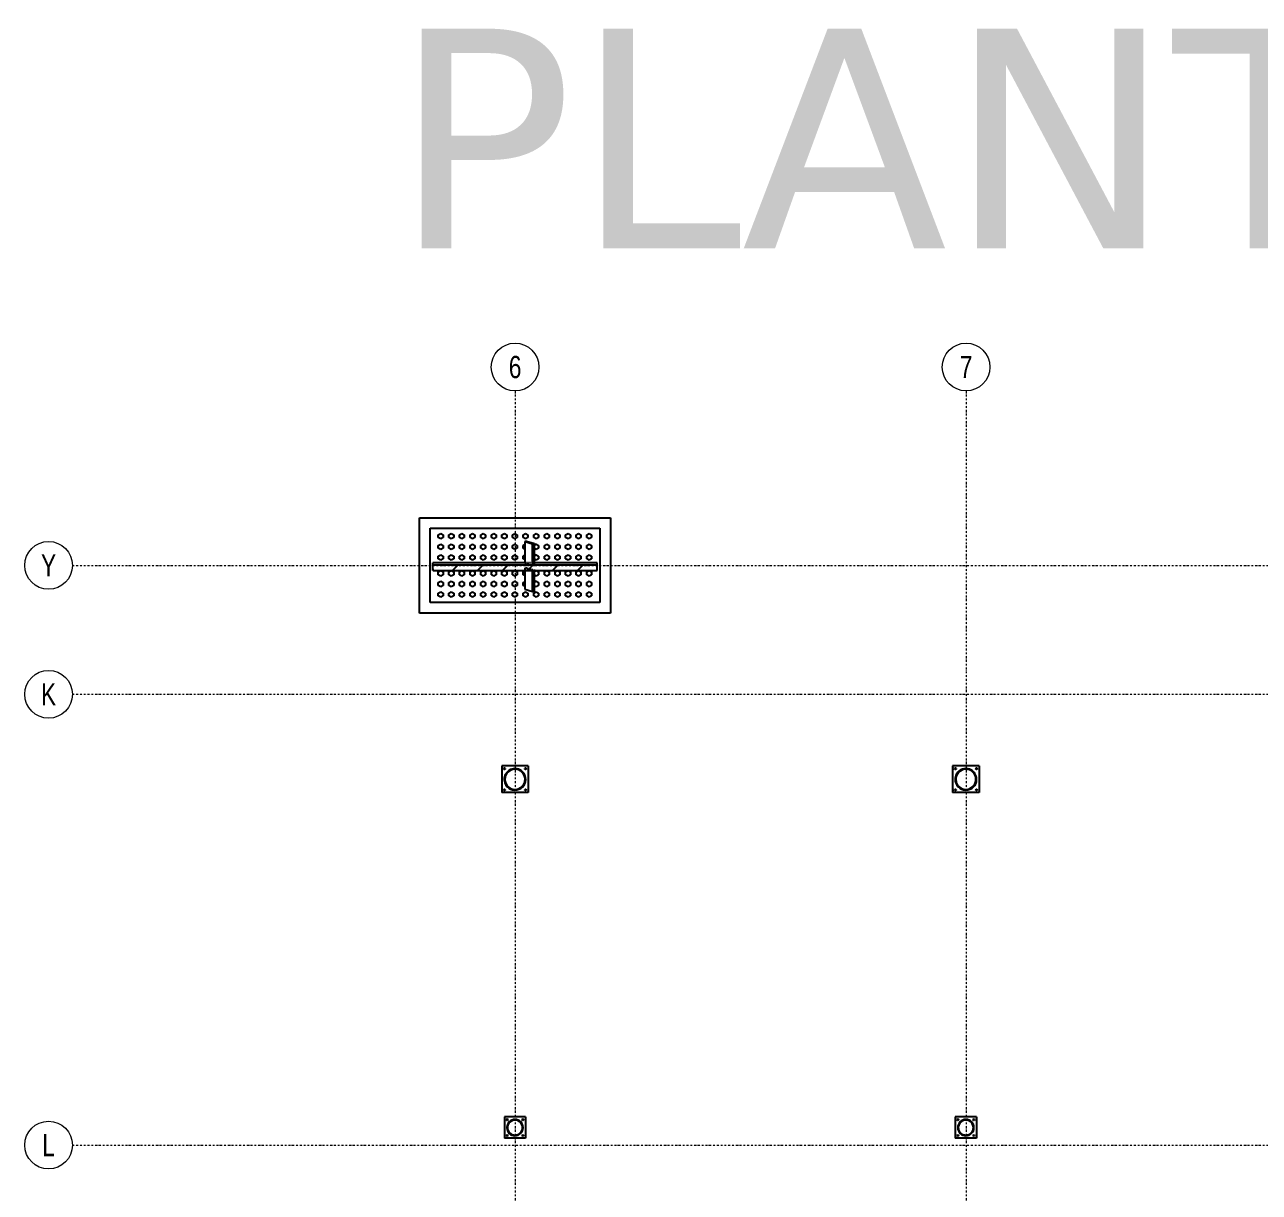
# Model space of a CAD drawing. Header units: millimetres. Extents: x 1541 to 289025, y -12015 to 47026.
# Drawn here: x 110770 to 112457, y -10374 to -8778 of the extents above; entities that cross this region are included whole.
import ezdxf
from ezdxf.enums import TextEntityAlignment as Align

# ---------------------------------------------------------------- set-up
doc = ezdxf.new("R2010")
doc.units = ezdxf.units.MM
doc.header["$LTSCALE"] = 0.1
for name, pattern in [('DASHDOTX2', [50.8, 25.4, -12.7, 0, -12.7]), ('DXK_LINE_DOT2', [3.9198, 1.9599, -1.9599]), ('Grid Line', [3.33375, 1.905, -0.47625, 0.47625, -0.47625])]:
    doc.linetypes.add(name, pattern=pattern)
doc.layers.get('0').update_dxf_attribs({"color": 255})
doc.layers.add('E_EJES', color=8, linetype='Continuous', lineweight=9)
doc.layers.add('E_EJES-1', color=8, linetype='Grid Line', lineweight=9)
doc.layers.add('TEXTO GENRAL', color=3, linetype='Continuous')
doc.styles.add('Swis721 LtCn BT_1', font='swisscl.ttf', dxfattribs={"height": 0.42})
doc.styles.add('TEXTO GENERAL', font='verdana.ttf', dxfattribs={"height": 0.9})

# ---------------------------------------------------------------- blocks, each defined once
blk = doc.blocks.new('Grid - CNI_NOMBRE EJES-372759-_26_00m_LOC COLUMNAS Y MUROS PISO 7')
at = {"layer": 'E_EJES'}
blk.add_circle((0, 0), 0.003, dxfattribs=at)

msp = doc.modelspace()

# ---------------------------------------------------------------- hatches: boundary and pattern name
at = {"linetype": 'Continuous'}
h = msp.add_hatch(dxfattribs=at)
h.set_pattern_fill('', scale=7.611392, style=0, pattern_type=0)
h.set_pattern_definition([(45, (111327.319, -9516.22), (-17.088, 17.088), [])])
h.paths.add_polyline_path([(111552, -9516.2), (111327.3, -9516.2), (111327.3, -9518.3), (111327.8, -9523.5), (111552, -9523.5)])
h = msp.add_hatch(color=96, dxfattribs=at)
h.paths.add_polyline_path([(111454.4, -9809.1), (111454.2, -9806.5), (111453.5, -9804), (111452.4, -9801.7), (111450.9, -9799.6), (111449.1, -9797.8), (111447, -9796.3), (111444.7, -9795.2), (111442.2, -9794.6), (111439.7, -9794.3), (111437.1, -9794.6), (111434.6, -9795.2), (111432.3, -9796.3), (111430.2, -9797.8), (111428.4, -9799.6), (111426.9, -9801.7), (111425.8, -9804), (111425.2, -9806.5), (111425, -9809.1), (111425.2, -9811.6), (111425.8, -9814.1), (111426.9, -9816.4), (111428.4, -9818.5), (111430.2, -9820.3), (111432.3, -9821.8), (111434.6, -9822.9), (111437.1, -9823.5), (111439.7, -9823.8), (111442.2, -9823.5), (111444.7, -9822.9), (111447, -9821.8), (111449.1, -9820.3), (111450.9, -9818.5), (111452.4, -9816.4), (111453.5, -9814.1), (111454.2, -9811.6)])
h.paths.add_polyline_path([(111452.7, -9813.8), (111451.7, -9816), (111450.3, -9818), (111448.6, -9819.7), (111446.6, -9821), (111444.4, -9822.1), (111442.1, -9822.7), (111439.7, -9822.9), (111437.3, -9822.7), (111434.9, -9822.1), (111432.8, -9821), (111430.8, -9819.7), (111429.1, -9818), (111427.7, -9816), (111426.7, -9813.8), (111426, -9811.5), (111425.8, -9809.1), (111426, -9806.7), (111426.7, -9804.3), (111427.7, -9802.1), (111429.1, -9800.2), (111430.8, -9798.5), (111432.8, -9797.1), (111434.9, -9796), (111437.3, -9795.4), (111439.7, -9795.2), (111442.1, -9795.4), (111444.4, -9796), (111446.6, -9797.1), (111448.6, -9798.5), (111450.3, -9800.2), (111451.7, -9802.1), (111452.7, -9804.3), (111453.3, -9806.7), (111453.5, -9809.1), (111453.3, -9811.5)])
h = msp.add_hatch(color=96, dxfattribs=at)
h.paths.add_polyline_path([(112070.6, -9809.1), (112070.3, -9806.5), (112069.7, -9804), (112068.6, -9801.7), (112067.1, -9799.6), (112065.3, -9797.8), (112063.2, -9796.3), (112060.9, -9795.2), (112058.4, -9794.6), (112055.8, -9794.3), (112053.3, -9794.6), (112050.8, -9795.2), (112048.5, -9796.3), (112046.4, -9797.8), (112044.6, -9799.6), (112043.1, -9801.7), (112042, -9804), (112041.3, -9806.5), (112041.1, -9809.1), (112041.3, -9811.6), (112042, -9814.1), (112043.1, -9816.4), (112044.6, -9818.5), (112046.4, -9820.3), (112048.5, -9821.8), (112050.8, -9822.9), (112053.3, -9823.5), (112055.8, -9823.8), (112058.4, -9823.5), (112060.9, -9822.9), (112063.2, -9821.8), (112065.3, -9820.3), (112067.1, -9818.5), (112068.6, -9816.4), (112069.7, -9814.1), (112070.3, -9811.6)])
h.paths.add_polyline_path([(112068.8, -9813.8), (112067.8, -9816), (112066.4, -9818), (112064.7, -9819.7), (112062.8, -9821), (112060.6, -9822.1), (112058.2, -9822.7), (112055.8, -9822.9), (112053.4, -9822.7), (112051.1, -9822.1), (112048.9, -9821), (112046.9, -9819.7), (112045.2, -9818), (112043.8, -9816), (112042.8, -9813.8), (112042.2, -9811.5), (112042, -9809.1), (112042.2, -9806.7), (112042.8, -9804.3), (112043.8, -9802.1), (112045.2, -9800.2), (112046.9, -9798.5), (112048.9, -9797.1), (112051.1, -9796), (112053.4, -9795.4), (112055.8, -9795.2), (112058.2, -9795.4), (112060.6, -9796), (112062.8, -9797.1), (112064.7, -9798.5), (112066.4, -9800.2), (112067.8, -9802.1), (112068.8, -9804.3), (112069.5, -9806.7), (112069.7, -9809.1), (112069.5, -9811.5)])
h = msp.add_hatch(color=96, dxfattribs=at)
h.paths.add_polyline_path([(111450.7, -10285.1), (111450.5, -10282.9), (111449.9, -10280.9), (111448.9, -10279), (111447.5, -10277.3), (111445.8, -10275.9), (111443.9, -10274.9), (111441.8, -10274.3), (111439.7, -10274), (111437.5, -10274.3), (111435.4, -10274.9), (111433.5, -10275.9), (111431.9, -10277.3), (111430.5, -10279), (111429.5, -10280.9), (111428.8, -10282.9), (111428.6, -10285.1), (111428.8, -10287.3), (111429.5, -10289.3), (111430.5, -10291.2), (111431.9, -10292.9), (111433.5, -10294.3), (111435.4, -10295.3), (111437.5, -10295.9), (111439.7, -10296.2), (111441.8, -10295.9), (111443.9, -10295.3), (111445.8, -10294.3), (111447.5, -10292.9), (111448.9, -10291.2), (111449.9, -10289.3), (111450.5, -10287.3)])
h.paths.add_polyline_path([(111449.2, -10289.1), (111448.3, -10290.8), (111447, -10292.4), (111445.4, -10293.7), (111443.6, -10294.6), (111441.7, -10295.2), (111439.7, -10295.4), (111437.7, -10295.2), (111435.7, -10294.6), (111433.9, -10293.7), (111432.4, -10292.4), (111431.1, -10290.8), (111430.1, -10289.1), (111429.5, -10287.1), (111429.3, -10285.1), (111429.5, -10283.1), (111430.1, -10281.1), (111431.1, -10279.4), (111432.4, -10277.8), (111433.9, -10276.5), (111435.7, -10275.6), (111437.7, -10275), (111439.7, -10274.8), (111441.7, -10275), (111443.6, -10275.6), (111445.4, -10276.5), (111447, -10277.8), (111448.3, -10279.4), (111449.2, -10281.1), (111449.8, -10283.1), (111450, -10285.1), (111449.8, -10287.1)])
h = msp.add_hatch(color=96, dxfattribs=at)
h.paths.add_polyline_path([(112066.9, -10285.1), (112066.7, -10282.9), (112066.1, -10280.9), (112065, -10279), (112063.7, -10277.3), (112062, -10275.9), (112060.1, -10274.9), (112058, -10274.3), (112055.8, -10274), (112053.7, -10274.3), (112051.6, -10274.9), (112049.7, -10275.9), (112048, -10277.3), (112046.6, -10279), (112045.6, -10280.9), (112045, -10282.9), (112044.8, -10285.1), (112045, -10287.3), (112045.6, -10289.3), (112046.6, -10291.2), (112048, -10292.9), (112049.7, -10294.3), (112051.6, -10295.3), (112053.7, -10295.9), (112055.8, -10296.2), (112058, -10295.9), (112060.1, -10295.3), (112062, -10294.3), (112063.7, -10292.9), (112065, -10291.2), (112066.1, -10289.3), (112066.7, -10287.3)])
h.paths.add_polyline_path([(112065.4, -10289.1), (112064.4, -10290.8), (112063.1, -10292.4), (112061.6, -10293.7), (112059.8, -10294.6), (112057.9, -10295.2), (112055.8, -10295.4), (112053.8, -10295.2), (112051.9, -10294.6), (112050.1, -10293.7), (112048.5, -10292.4), (112047.2, -10290.8), (112046.3, -10289.1), (112045.7, -10287.1), (112045.5, -10285.1), (112045.7, -10283.1), (112046.3, -10281.1), (112047.2, -10279.4), (112048.5, -10277.8), (112050.1, -10276.5), (112051.9, -10275.6), (112053.8, -10275), (112055.8, -10274.8), (112057.9, -10275), (112059.8, -10275.6), (112061.6, -10276.5), (112063.1, -10277.8), (112064.4, -10279.4), (112065.4, -10281.1), (112066, -10283.1), (112066.2, -10285.1), (112066, -10287.1)])

# ---------------------------------------------------------------- linework, layer by layer
at = {"color": 2, "linetype": 'Continuous'}
for p, q in [((111309.2, -9582), (111309.2, -9451.5)), ((111309.2, -9451.5), (111570.2, -9451.5)), ((111570.2, -9451.5), (111570.2, -9582)), ((111323.7, -9567.5), (111323.7, -9466)), ((111323.7, -9466), (111555.7, -9466)), ((111555.7, -9466), (111555.7, -9567.5)), ((111453.1, -9484.1), (111453, -9513.1)), ((111455.3, -9484.1), (111453.1, -9484.1)), ((111453.1, -9484.1), (111463.8, -9487.3)), ((111466.2, -9487.3), (111455.3, -9484.1)), ((111463.8, -9516.4), (111463.8, -9487.3)), ((111463.8, -9487.3), (111466.2, -9487.3)), ((111466.2, -9516.4), (111466.2, -9487.3)), ((111327.3, -9516.2), (111327.3, -9513.1)), ((111453, -9513.1), (111327.3, -9513.1)), ((111552, -9513.1), (111466.2, -9513.1)), ((111552, -9516.2), (111552, -9513.1)), ((111327.3, -9518.3), (111327.3, -9516.2)), ((111552, -9516.2), (111327.3, -9516.2)), ((111327.3, -9523.5), (111327.3, -9518.3)), ((111327.8, -9523.5), (111327.3, -9518.3)), ((111327.8, -9523.5), (111327.3, -9523.5)), ((111327.8, -9523.5), (111552, -9523.5)), ((111453.1, -9523.5), (111453, -9549.3)), ((111453.1, -9520.2), (111453.1, -9523.5)), ((111463.8, -9516.4), (111466.2, -9516.4)), ((111463.8, -9552.5), (111463.8, -9523.4)), ((111463.8, -9523.4), (111466.2, -9523.5)), ((111466.2, -9552.6), (111466.2, -9523.5)), ((111552, -9523.5), (111552, -9516.2)), ((111453, -9549.3), (111463.8, -9552.5)), ((111463.8, -9552.5), (111466.2, -9552.6)), ((111570.2, -9582), (111309.2, -9582)), ((111555.7, -9567.5), (111323.7, -9567.5)), ((111457.8, -9790.9), (111421.6, -9790.9)), ((111421.6, -9790.9), (111421.6, -9827.2)), ((111457.8, -9790.9), (111457.8, -9827.2)), ((112074, -9790.9), (112037.7, -9790.9)), ((112037.7, -9790.9), (112037.7, -9827.2)), ((112074, -9790.9), (112074, -9827.2)), ((111457.8, -9827.2), (111421.6, -9827.2)), ((112074, -9827.2), (112037.7, -9827.2)), ((111454.2, -10270.6), (111425.2, -10270.6)), ((111425.2, -10270.6), (111425.2, -10299.6)), ((111454.2, -10270.6), (111454.2, -10299.6)), ((112070.3, -10270.6), (112041.3, -10270.6)), ((112041.3, -10270.6), (112041.3, -10299.6)), ((112070.3, -10270.6), (112070.3, -10299.6)), ((111454.2, -10299.6), (111425.2, -10299.6)), ((112070.3, -10299.6), (112041.3, -10299.6))]:
    msp.add_line(p, q, dxfattribs=at)
at = {"color": 7, "linetype": 'Continuous'}
for p, q in [((111334.9, -9475), (111338.2, -9473.1)), ((111334.9, -9478.7), (111334.9, -9475)), ((111338.2, -9480.6), (111334.9, -9478.7)), ((111338.2, -9473.1), (111341.5, -9475)), ((111341.5, -9478.7), (111338.2, -9480.6)), ((111341.5, -9475), (111341.5, -9478.7)), ((111349.4, -9475), (111352.7, -9473.1)), ((111349.4, -9478.7), (111349.4, -9475)), ((111352.7, -9480.6), (111349.4, -9478.7)), ((111352.7, -9473.1), (111356, -9475)), ((111356, -9478.7), (111352.7, -9480.6)), ((111356, -9475), (111356, -9478.7)), ((111363.9, -9475), (111367.2, -9473.1)), ((111363.9, -9478.7), (111363.9, -9475)), ((111367.2, -9480.6), (111363.9, -9478.7)), ((111367.2, -9473.1), (111370.4, -9475)), ((111370.4, -9478.7), (111367.2, -9480.6)), ((111370.4, -9475), (111370.4, -9478.7)), ((111378.4, -9475), (111381.7, -9473.1)), ((111378.4, -9478.7), (111378.4, -9475)), ((111381.7, -9480.6), (111378.4, -9478.7)), ((111381.7, -9473.1), (111384.9, -9475)), ((111384.9, -9478.7), (111381.7, -9480.6)), ((111384.9, -9475), (111384.9, -9478.7)), ((111392.9, -9475), (111396.2, -9473.1)), ((111392.9, -9478.7), (111392.9, -9475)), ((111396.2, -9480.6), (111392.9, -9478.7)), ((111396.2, -9473.1), (111399.4, -9475)), ((111399.4, -9478.7), (111396.2, -9480.6)), ((111399.4, -9475), (111399.4, -9478.7)), ((111407.4, -9475), (111410.7, -9473.1)), ((111407.4, -9478.7), (111407.4, -9475)), ((111410.7, -9480.6), (111407.4, -9478.7)), ((111410.7, -9473.1), (111413.9, -9475)), ((111413.9, -9478.7), (111410.7, -9480.6)), ((111413.9, -9475), (111413.9, -9478.7)), ((111421.9, -9475), (111425.2, -9473.1)), ((111421.9, -9478.7), (111421.9, -9475)), ((111425.2, -9480.6), (111421.9, -9478.7)), ((111425.2, -9473.1), (111428.4, -9475)), ((111428.4, -9478.7), (111425.2, -9480.6)), ((111428.4, -9475), (111428.4, -9478.7)), ((111436.4, -9475), (111439.7, -9473.1)), ((111436.4, -9478.7), (111436.4, -9475)), ((111439.7, -9480.6), (111436.4, -9478.7)), ((111439.7, -9473.1), (111442.9, -9475)), ((111442.9, -9478.7), (111439.7, -9480.6)), ((111442.9, -9475), (111442.9, -9478.7)), ((111450.9, -9475), (111454.2, -9473.1)), ((111450.9, -9478.7), (111450.9, -9475)), ((111454.2, -9480.6), (111450.9, -9478.7)), ((111454.2, -9473.1), (111457.4, -9475)), ((111457.4, -9478.7), (111454.2, -9480.6)), ((111457.4, -9475), (111457.4, -9478.7)), ((111465.4, -9475), (111468.7, -9473.1)), ((111465.4, -9478.7), (111465.4, -9475)), ((111468.7, -9480.6), (111465.4, -9478.7)), ((111468.7, -9473.1), (111471.9, -9475)), ((111471.9, -9478.7), (111468.7, -9480.6)), ((111471.9, -9475), (111471.9, -9478.7)), ((111479.9, -9475), (111483.2, -9473.1)), ((111479.9, -9478.7), (111479.9, -9475)), ((111483.2, -9480.6), (111479.9, -9478.7)), ((111483.2, -9473.1), (111486.4, -9475)), ((111486.4, -9478.7), (111483.2, -9480.6)), ((111486.4, -9475), (111486.4, -9478.7)), ((111494.4, -9475), (111497.7, -9473.1)), ((111494.4, -9478.7), (111494.4, -9475)), ((111497.7, -9480.6), (111494.4, -9478.7)), ((111497.7, -9473.1), (111500.9, -9475)), ((111500.9, -9478.7), (111497.7, -9480.6)), ((111500.9, -9475), (111500.9, -9478.7)), ((111508.9, -9475), (111512.2, -9473.1)), ((111508.9, -9478.7), (111508.9, -9475)), ((111512.2, -9480.6), (111508.9, -9478.7)), ((111512.2, -9473.1), (111515.4, -9475)), ((111515.4, -9478.7), (111512.2, -9480.6)), ((111515.4, -9475), (111515.4, -9478.7)), ((111523.4, -9475), (111526.7, -9473.1)), ((111523.4, -9478.7), (111523.4, -9475)), ((111526.7, -9480.6), (111523.4, -9478.7)), ((111526.7, -9473.1), (111529.9, -9475)), ((111529.9, -9478.7), (111526.7, -9480.6)), ((111529.9, -9475), (111529.9, -9478.7)), ((111537.9, -9475), (111541.2, -9473.1)), ((111537.9, -9478.7), (111537.9, -9475)), ((111541.2, -9480.6), (111537.9, -9478.7)), ((111541.2, -9473.1), (111544.4, -9475)), ((111544.4, -9478.7), (111541.2, -9480.6)), ((111544.4, -9475), (111544.4, -9478.7)), ((111334.9, -9489.5), (111338.2, -9487.6)), ((111334.9, -9493.2), (111334.9, -9489.5)), ((111338.2, -9495.1), (111334.9, -9493.2)), ((111338.2, -9487.6), (111341.5, -9489.5)), ((111341.5, -9493.2), (111338.2, -9495.1)), ((111341.5, -9489.5), (111341.5, -9493.2)), ((111349.4, -9489.5), (111352.7, -9487.6)), ((111349.4, -9493.2), (111349.4, -9489.5)), ((111352.7, -9495.1), (111349.4, -9493.2)), ((111352.7, -9487.6), (111356, -9489.5)), ((111356, -9493.2), (111352.7, -9495.1)), ((111356, -9489.5), (111356, -9493.2)), ((111363.9, -9489.5), (111367.2, -9487.6)), ((111363.9, -9493.2), (111363.9, -9489.5)), ((111367.2, -9495.1), (111363.9, -9493.2)), ((111367.2, -9487.6), (111370.4, -9489.5)), ((111370.4, -9493.2), (111367.2, -9495.1)), ((111370.4, -9489.5), (111370.4, -9493.2)), ((111378.4, -9489.5), (111381.7, -9487.6)), ((111378.4, -9493.2), (111378.4, -9489.5)), ((111381.7, -9495.1), (111378.4, -9493.2)), ((111381.7, -9487.6), (111384.9, -9489.5)), ((111384.9, -9493.2), (111381.7, -9495.1)), ((111384.9, -9489.5), (111384.9, -9493.2)), ((111392.9, -9489.5), (111396.2, -9487.6)), ((111392.9, -9493.2), (111392.9, -9489.5)), ((111396.2, -9495.1), (111392.9, -9493.2)), ((111396.2, -9487.6), (111399.4, -9489.5)), ((111399.4, -9493.2), (111396.2, -9495.1)), ((111399.4, -9489.5), (111399.4, -9493.2)), ((111407.4, -9489.5), (111410.7, -9487.6)), ((111407.4, -9493.2), (111407.4, -9489.5)), ((111410.7, -9495.1), (111407.4, -9493.2)), ((111410.7, -9487.6), (111413.9, -9489.5)), ((111413.9, -9493.2), (111410.7, -9495.1)), ((111413.9, -9489.5), (111413.9, -9493.2)), ((111421.9, -9489.5), (111425.2, -9487.6)), ((111421.9, -9493.2), (111421.9, -9489.5)), ((111425.2, -9495.1), (111421.9, -9493.2)), ((111425.2, -9487.6), (111428.4, -9489.5)), ((111428.4, -9493.2), (111425.2, -9495.1)), ((111428.4, -9489.5), (111428.4, -9493.2)), ((111436.4, -9489.5), (111439.7, -9487.6)), ((111436.4, -9493.2), (111436.4, -9489.5)), ((111439.7, -9495.1), (111436.4, -9493.2)), ((111439.7, -9487.6), (111442.9, -9489.5)), ((111442.9, -9493.2), (111439.7, -9495.1)), ((111442.9, -9489.5), (111442.9, -9493.2)), ((111450.9, -9489.5), (111453.6, -9487.9)), ((111450.9, -9493.2), (111450.9, -9489.5)), ((111453.6, -9494.8), (111450.9, -9493.2)), ((111468.7, -9487.6), (111466.2, -9489)), ((111468.7, -9495.1), (111466.2, -9493.7)), ((111468.7, -9487.6), (111471.9, -9489.5)), ((111471.9, -9493.2), (111468.7, -9495.1)), ((111471.9, -9489.5), (111471.9, -9493.2)), ((111479.9, -9489.5), (111483.2, -9487.6)), ((111479.9, -9493.2), (111479.9, -9489.5)), ((111483.2, -9495.1), (111479.9, -9493.2)), ((111483.2, -9487.6), (111486.4, -9489.5)), ((111486.4, -9493.2), (111483.2, -9495.1)), ((111486.4, -9489.5), (111486.4, -9493.2)), ((111494.4, -9489.5), (111497.7, -9487.6)), ((111494.4, -9493.2), (111494.4, -9489.5)), ((111497.7, -9495.1), (111494.4, -9493.2)), ((111497.7, -9487.6), (111500.9, -9489.5)), ((111500.9, -9493.2), (111497.7, -9495.1)), ((111500.9, -9489.5), (111500.9, -9493.2)), ((111508.9, -9489.5), (111512.2, -9487.6)), ((111508.9, -9493.2), (111508.9, -9489.5)), ((111512.2, -9495.1), (111508.9, -9493.2)), ((111512.2, -9487.6), (111515.4, -9489.5)), ((111515.4, -9493.2), (111512.2, -9495.1)), ((111515.4, -9489.5), (111515.4, -9493.2)), ((111523.4, -9489.5), (111526.7, -9487.6)), ((111523.4, -9493.2), (111523.4, -9489.5)), ((111526.7, -9495.1), (111523.4, -9493.2)), ((111526.7, -9487.6), (111529.9, -9489.5)), ((111529.9, -9493.2), (111526.7, -9495.1)), ((111529.9, -9489.5), (111529.9, -9493.2)), ((111537.9, -9489.5), (111541.2, -9487.6)), ((111537.9, -9493.2), (111537.9, -9489.5)), ((111541.2, -9495.1), (111537.9, -9493.2)), ((111541.2, -9487.6), (111544.4, -9489.5)), ((111544.4, -9493.2), (111541.2, -9495.1)), ((111544.4, -9489.5), (111544.4, -9493.2)), ((111334.9, -9504), (111338.2, -9502.1)), ((111334.9, -9507.7), (111334.9, -9504)), ((111338.2, -9509.6), (111334.9, -9507.7)), ((111338.2, -9502.1), (111341.5, -9504)), ((111341.5, -9507.7), (111338.2, -9509.6)), ((111341.5, -9504), (111341.5, -9507.7)), ((111349.4, -9504), (111352.7, -9502.1)), ((111349.4, -9507.7), (111349.4, -9504)), ((111352.7, -9509.6), (111349.4, -9507.7)), ((111352.7, -9502.1), (111356, -9504)), ((111356, -9507.7), (111352.7, -9509.6)), ((111356, -9504), (111356, -9507.7)), ((111363.9, -9504), (111367.2, -9502.1)), ((111363.9, -9507.7), (111363.9, -9504)), ((111367.2, -9509.6), (111363.9, -9507.7)), ((111367.2, -9502.1), (111370.4, -9504)), ((111370.4, -9507.7), (111367.2, -9509.6)), ((111370.4, -9504), (111370.4, -9507.7)), ((111378.4, -9504), (111381.7, -9502.1)), ((111378.4, -9507.7), (111378.4, -9504)), ((111381.7, -9509.6), (111378.4, -9507.7)), ((111381.7, -9502.1), (111384.9, -9504)), ((111384.9, -9507.7), (111381.7, -9509.6)), ((111384.9, -9504), (111384.9, -9507.7)), ((111392.9, -9504), (111396.2, -9502.1)), ((111392.9, -9507.7), (111392.9, -9504)), ((111396.2, -9509.6), (111392.9, -9507.7)), ((111396.2, -9502.1), (111399.4, -9504)), ((111399.4, -9507.7), (111396.2, -9509.6)), ((111399.4, -9504), (111399.4, -9507.7)), ((111407.4, -9504), (111410.7, -9502.1)), ((111407.4, -9507.7), (111407.4, -9504)), ((111410.7, -9509.6), (111407.4, -9507.7)), ((111410.7, -9502.1), (111413.9, -9504)), ((111413.9, -9507.7), (111410.7, -9509.6)), ((111413.9, -9504), (111413.9, -9507.7)), ((111421.9, -9504), (111425.2, -9502.1)), ((111421.9, -9507.7), (111421.9, -9504)), ((111425.2, -9509.6), (111421.9, -9507.7)), ((111425.2, -9502.1), (111428.4, -9504)), ((111428.4, -9507.7), (111425.2, -9509.6)), ((111428.4, -9504), (111428.4, -9507.7)), ((111436.4, -9504), (111439.7, -9502.1)), ((111436.4, -9507.7), (111436.4, -9504)), ((111439.7, -9509.6), (111436.4, -9507.7)), ((111439.7, -9502.1), (111442.9, -9504)), ((111442.9, -9507.7), (111439.7, -9509.6)), ((111442.9, -9504), (111442.9, -9507.7)), ((111450.9, -9504), (111453.6, -9502.4)), ((111450.9, -9507.7), (111450.9, -9504)), ((111453.6, -9509.3), (111450.9, -9507.7)), ((111468.7, -9502.1), (111466.2, -9503.5)), ((111468.7, -9509.6), (111466.2, -9508.2)), ((111468.7, -9502.1), (111471.9, -9504)), ((111471.9, -9507.7), (111468.7, -9509.6)), ((111471.9, -9504), (111471.9, -9507.7)), ((111479.9, -9504), (111483.2, -9502.1)), ((111479.9, -9507.7), (111479.9, -9504)), ((111483.2, -9509.6), (111479.9, -9507.7)), ((111483.2, -9502.1), (111486.4, -9504)), ((111486.4, -9507.7), (111483.2, -9509.6)), ((111486.4, -9504), (111486.4, -9507.7)), ((111494.4, -9504), (111497.7, -9502.1)), ((111494.4, -9507.7), (111494.4, -9504)), ((111497.7, -9509.6), (111494.4, -9507.7)), ((111497.7, -9502.1), (111500.9, -9504)), ((111500.9, -9507.7), (111497.7, -9509.6)), ((111500.9, -9504), (111500.9, -9507.7)), ((111508.9, -9504), (111512.2, -9502.1)), ((111508.9, -9507.7), (111508.9, -9504)), ((111512.2, -9509.6), (111508.9, -9507.7)), ((111512.2, -9502.1), (111515.4, -9504)), ((111515.4, -9507.7), (111512.2, -9509.6)), ((111515.4, -9504), (111515.4, -9507.7)), ((111523.4, -9504), (111526.7, -9502.1)), ((111523.4, -9507.7), (111523.4, -9504)), ((111526.7, -9509.6), (111523.4, -9507.7)), ((111526.7, -9502.1), (111529.9, -9504)), ((111529.9, -9507.7), (111526.7, -9509.6)), ((111529.9, -9504), (111529.9, -9507.7)), ((111537.9, -9504), (111541.2, -9502.1)), ((111537.9, -9507.7), (111537.9, -9504)), ((111541.2, -9509.6), (111537.9, -9507.7)), ((111541.2, -9502.1), (111544.4, -9504)), ((111544.4, -9507.7), (111541.2, -9509.6)), ((111544.4, -9504), (111544.4, -9507.7)), ((111334.9, -9525.7), (111338.2, -9523.8)), ((111334.9, -9529.5), (111334.9, -9525.7)), ((111338.2, -9531.4), (111334.9, -9529.5)), ((111338.2, -9523.8), (111341.5, -9525.7)), ((111341.5, -9529.5), (111338.2, -9531.4)), ((111341.5, -9525.7), (111341.5, -9529.5)), ((111349.4, -9525.7), (111352.7, -9523.8)), ((111349.4, -9529.5), (111349.4, -9525.7)), ((111352.7, -9531.4), (111349.4, -9529.5)), ((111352.7, -9523.8), (111356, -9525.7)), ((111356, -9529.5), (111352.7, -9531.4)), ((111356, -9525.7), (111356, -9529.5)), ((111363.9, -9525.7), (111367.2, -9523.8)), ((111363.9, -9529.5), (111363.9, -9525.7)), ((111367.2, -9531.4), (111363.9, -9529.5)), ((111367.2, -9523.8), (111370.4, -9525.7)), ((111370.4, -9529.5), (111367.2, -9531.4)), ((111370.4, -9525.7), (111370.4, -9529.5)), ((111378.4, -9525.7), (111381.7, -9523.8)), ((111378.4, -9529.5), (111378.4, -9525.7)), ((111381.7, -9531.4), (111378.4, -9529.5)), ((111381.7, -9523.8), (111384.9, -9525.7)), ((111384.9, -9529.5), (111381.7, -9531.4)), ((111384.9, -9525.7), (111384.9, -9529.5)), ((111392.9, -9525.7), (111396.2, -9523.8)), ((111392.9, -9529.5), (111392.9, -9525.7)), ((111396.2, -9531.4), (111392.9, -9529.5)), ((111396.2, -9523.8), (111399.4, -9525.7)), ((111399.4, -9529.5), (111396.2, -9531.4)), ((111399.4, -9525.7), (111399.4, -9529.5)), ((111407.4, -9525.7), (111410.7, -9523.8)), ((111407.4, -9529.5), (111407.4, -9525.7)), ((111410.7, -9531.4), (111407.4, -9529.5)), ((111410.7, -9523.8), (111413.9, -9525.7)), ((111413.9, -9529.5), (111410.7, -9531.4)), ((111413.9, -9525.7), (111413.9, -9529.5)), ((111421.9, -9525.7), (111425.2, -9523.8)), ((111421.9, -9529.5), (111421.9, -9525.7)), ((111425.2, -9531.4), (111421.9, -9529.5)), ((111425.2, -9523.8), (111428.4, -9525.7)), ((111428.4, -9529.5), (111425.2, -9531.4)), ((111428.4, -9525.7), (111428.4, -9529.5)), ((111436.4, -9525.7), (111439.7, -9523.8)), ((111436.4, -9529.5), (111436.4, -9525.7)), ((111439.7, -9531.4), (111436.4, -9529.5)), ((111439.7, -9523.8), (111442.9, -9525.7)), ((111442.9, -9529.5), (111439.7, -9531.4)), ((111442.9, -9525.7), (111442.9, -9529.5)), ((111450.9, -9525.7), (111453.6, -9524.1)), ((111450.9, -9529.5), (111450.9, -9525.7)), ((111453.6, -9531), (111450.9, -9529.5)), ((111468.7, -9523.8), (111466.2, -9525.3)), ((111468.7, -9531.4), (111466.2, -9529.9)), ((111468.7, -9523.8), (111471.9, -9525.7)), ((111471.9, -9529.5), (111468.7, -9531.4)), ((111471.9, -9525.7), (111471.9, -9529.5)), ((111479.9, -9525.7), (111483.2, -9523.8)), ((111479.9, -9529.5), (111479.9, -9525.7)), ((111483.2, -9531.4), (111479.9, -9529.5)), ((111483.2, -9523.8), (111486.4, -9525.7)), ((111486.4, -9529.5), (111483.2, -9531.4)), ((111486.4, -9525.7), (111486.4, -9529.5)), ((111494.4, -9525.7), (111497.7, -9523.8)), ((111494.4, -9529.5), (111494.4, -9525.7)), ((111497.7, -9531.4), (111494.4, -9529.5)), ((111497.7, -9523.8), (111500.9, -9525.7)), ((111500.9, -9529.5), (111497.7, -9531.4)), ((111500.9, -9525.7), (111500.9, -9529.5)), ((111508.9, -9525.7), (111512.2, -9523.8)), ((111508.9, -9529.5), (111508.9, -9525.7)), ((111512.2, -9531.4), (111508.9, -9529.5)), ((111512.2, -9523.8), (111515.4, -9525.7)), ((111515.4, -9529.5), (111512.2, -9531.4)), ((111515.4, -9525.7), (111515.4, -9529.5)), ((111523.4, -9525.7), (111526.7, -9523.8)), ((111523.4, -9529.5), (111523.4, -9525.7)), ((111526.7, -9531.4), (111523.4, -9529.5)), ((111526.7, -9523.8), (111529.9, -9525.7)), ((111529.9, -9529.5), (111526.7, -9531.4)), ((111529.9, -9525.7), (111529.9, -9529.5)), ((111537.9, -9525.7), (111541.2, -9523.8)), ((111537.9, -9529.5), (111537.9, -9525.7)), ((111541.2, -9531.4), (111537.9, -9529.5)), ((111541.2, -9523.8), (111544.4, -9525.7)), ((111544.4, -9529.5), (111541.2, -9531.4)), ((111544.4, -9525.7), (111544.4, -9529.5)), ((111334.9, -9540.2), (111338.2, -9538.3)), ((111334.9, -9544), (111334.9, -9540.2)), ((111338.2, -9545.9), (111334.9, -9544)), ((111338.2, -9538.3), (111341.5, -9540.2)), ((111341.5, -9544), (111338.2, -9545.9)), ((111341.5, -9540.2), (111341.5, -9544)), ((111349.4, -9540.2), (111352.7, -9538.3)), ((111349.4, -9544), (111349.4, -9540.2)), ((111352.7, -9545.9), (111349.4, -9544)), ((111352.7, -9538.3), (111356, -9540.2)), ((111356, -9544), (111352.7, -9545.9)), ((111356, -9540.2), (111356, -9544)), ((111363.9, -9540.2), (111367.2, -9538.3)), ((111363.9, -9544), (111363.9, -9540.2)), ((111367.2, -9545.9), (111363.9, -9544)), ((111367.2, -9538.3), (111370.4, -9540.2)), ((111370.4, -9544), (111367.2, -9545.9)), ((111370.4, -9540.2), (111370.4, -9544)), ((111378.4, -9540.2), (111381.7, -9538.3)), ((111378.4, -9544), (111378.4, -9540.2)), ((111381.7, -9545.9), (111378.4, -9544)), ((111381.7, -9538.3), (111384.9, -9540.2)), ((111384.9, -9544), (111381.7, -9545.9)), ((111384.9, -9540.2), (111384.9, -9544)), ((111392.9, -9540.2), (111396.2, -9538.3)), ((111392.9, -9544), (111392.9, -9540.2)), ((111396.2, -9545.9), (111392.9, -9544)), ((111396.2, -9538.3), (111399.4, -9540.2)), ((111399.4, -9544), (111396.2, -9545.9)), ((111399.4, -9540.2), (111399.4, -9544)), ((111407.4, -9540.2), (111410.7, -9538.3)), ((111407.4, -9544), (111407.4, -9540.2)), ((111410.7, -9545.9), (111407.4, -9544)), ((111410.7, -9538.3), (111413.9, -9540.2)), ((111413.9, -9544), (111410.7, -9545.9)), ((111413.9, -9540.2), (111413.9, -9544)), ((111421.9, -9540.2), (111425.2, -9538.3)), ((111421.9, -9544), (111421.9, -9540.2)), ((111425.2, -9545.9), (111421.9, -9544)), ((111425.2, -9538.3), (111428.4, -9540.2)), ((111428.4, -9544), (111425.2, -9545.9)), ((111428.4, -9540.2), (111428.4, -9544)), ((111436.4, -9540.2), (111439.7, -9538.3)), ((111436.4, -9544), (111436.4, -9540.2)), ((111439.7, -9545.9), (111436.4, -9544)), ((111439.7, -9538.3), (111442.9, -9540.2)), ((111442.9, -9544), (111439.7, -9545.9)), ((111442.9, -9540.2), (111442.9, -9544)), ((111450.9, -9540.2), (111453.6, -9538.6)), ((111450.9, -9544), (111450.9, -9540.2)), ((111453.6, -9545.5), (111450.9, -9544)), ((111468.7, -9538.3), (111466.2, -9539.8)), ((111468.7, -9545.9), (111466.2, -9544.4)), ((111468.7, -9538.3), (111471.9, -9540.2)), ((111471.9, -9544), (111468.7, -9545.9)), ((111471.9, -9540.2), (111471.9, -9544)), ((111479.9, -9540.2), (111483.2, -9538.3)), ((111479.9, -9544), (111479.9, -9540.2)), ((111483.2, -9545.9), (111479.9, -9544)), ((111483.2, -9538.3), (111486.4, -9540.2)), ((111486.4, -9544), (111483.2, -9545.9)), ((111486.4, -9540.2), (111486.4, -9544)), ((111494.4, -9540.2), (111497.7, -9538.3)), ((111494.4, -9544), (111494.4, -9540.2)), ((111497.7, -9545.9), (111494.4, -9544)), ((111497.7, -9538.3), (111500.9, -9540.2)), ((111500.9, -9544), (111497.7, -9545.9)), ((111500.9, -9540.2), (111500.9, -9544)), ((111508.9, -9540.2), (111512.2, -9538.3)), ((111508.9, -9544), (111508.9, -9540.2)), ((111512.2, -9545.9), (111508.9, -9544)), ((111512.2, -9538.3), (111515.4, -9540.2)), ((111515.4, -9544), (111512.2, -9545.9)), ((111515.4, -9540.2), (111515.4, -9544)), ((111523.4, -9540.2), (111526.7, -9538.3)), ((111523.4, -9544), (111523.4, -9540.2)), ((111526.7, -9545.9), (111523.4, -9544)), ((111526.7, -9538.3), (111529.9, -9540.2)), ((111529.9, -9544), (111526.7, -9545.9)), ((111529.9, -9540.2), (111529.9, -9544)), ((111537.9, -9540.2), (111541.2, -9538.3)), ((111537.9, -9544), (111537.9, -9540.2)), ((111541.2, -9545.9), (111537.9, -9544)), ((111541.2, -9538.3), (111544.4, -9540.2)), ((111544.4, -9544), (111541.2, -9545.9)), ((111544.4, -9540.2), (111544.4, -9544)), ((111334.9, -9554.7), (111338.2, -9552.8)), ((111334.9, -9558.5), (111334.9, -9554.7)), ((111338.2, -9560.3), (111334.9, -9558.5)), ((111338.2, -9552.8), (111341.5, -9554.7)), ((111341.5, -9558.5), (111338.2, -9560.3)), ((111341.5, -9554.7), (111341.5, -9558.5)), ((111349.4, -9554.7), (111352.7, -9552.8)), ((111349.4, -9558.5), (111349.4, -9554.7)), ((111352.7, -9560.3), (111349.4, -9558.5)), ((111352.7, -9552.8), (111356, -9554.7)), ((111356, -9558.5), (111352.7, -9560.3)), ((111356, -9554.7), (111356, -9558.5)), ((111363.9, -9554.7), (111367.2, -9552.8)), ((111363.9, -9558.5), (111363.9, -9554.7)), ((111367.2, -9560.3), (111363.9, -9558.5)), ((111367.2, -9552.8), (111370.4, -9554.7)), ((111370.4, -9558.5), (111367.2, -9560.3)), ((111370.4, -9554.7), (111370.4, -9558.5)), ((111378.4, -9554.7), (111381.7, -9552.8)), ((111378.4, -9558.5), (111378.4, -9554.7)), ((111381.7, -9560.3), (111378.4, -9558.5)), ((111381.7, -9552.8), (111384.9, -9554.7)), ((111384.9, -9558.5), (111381.7, -9560.3)), ((111384.9, -9554.7), (111384.9, -9558.5)), ((111392.9, -9554.7), (111396.2, -9552.8)), ((111392.9, -9558.5), (111392.9, -9554.7)), ((111396.2, -9560.3), (111392.9, -9558.5)), ((111396.2, -9552.8), (111399.4, -9554.7)), ((111399.4, -9558.5), (111396.2, -9560.3)), ((111399.4, -9554.7), (111399.4, -9558.5)), ((111407.4, -9554.7), (111410.7, -9552.8)), ((111407.4, -9558.5), (111407.4, -9554.7)), ((111410.7, -9560.3), (111407.4, -9558.5)), ((111410.7, -9552.8), (111413.9, -9554.7)), ((111413.9, -9558.5), (111410.7, -9560.3)), ((111413.9, -9554.7), (111413.9, -9558.5)), ((111421.9, -9554.7), (111425.2, -9552.8)), ((111421.9, -9558.5), (111421.9, -9554.7)), ((111425.2, -9560.3), (111421.9, -9558.5)), ((111425.2, -9552.8), (111428.4, -9554.7)), ((111428.4, -9558.5), (111425.2, -9560.3)), ((111428.4, -9554.7), (111428.4, -9558.5)), ((111436.4, -9554.7), (111439.7, -9552.8)), ((111436.4, -9558.5), (111436.4, -9554.7)), ((111439.7, -9560.3), (111436.4, -9558.5)), ((111439.7, -9552.8), (111442.9, -9554.7)), ((111442.9, -9558.5), (111439.7, -9560.3)), ((111442.9, -9554.7), (111442.9, -9558.5)), ((111450.9, -9554.7), (111454.2, -9552.8)), ((111450.9, -9558.5), (111450.9, -9554.7)), ((111454.2, -9560.3), (111450.9, -9558.5)), ((111454.2, -9552.8), (111457.4, -9554.7)), ((111457.4, -9558.5), (111454.2, -9560.3)), ((111457.4, -9554.7), (111457.4, -9558.5)), ((111465.4, -9554.7), (111468.7, -9552.8)), ((111465.4, -9558.5), (111465.4, -9554.7)), ((111468.7, -9560.3), (111465.4, -9558.5)), ((111468.7, -9552.8), (111471.9, -9554.7)), ((111471.9, -9558.5), (111468.7, -9560.3)), ((111471.9, -9554.7), (111471.9, -9558.5)), ((111479.9, -9554.7), (111483.2, -9552.8)), ((111479.9, -9558.5), (111479.9, -9554.7)), ((111483.2, -9560.3), (111479.9, -9558.5)), ((111483.2, -9552.8), (111486.4, -9554.7)), ((111486.4, -9558.5), (111483.2, -9560.3)), ((111486.4, -9554.7), (111486.4, -9558.5)), ((111494.4, -9554.7), (111497.7, -9552.8)), ((111494.4, -9558.5), (111494.4, -9554.7)), ((111497.7, -9560.3), (111494.4, -9558.5)), ((111497.7, -9552.8), (111500.9, -9554.7)), ((111500.9, -9558.5), (111497.7, -9560.3)), ((111500.9, -9554.7), (111500.9, -9558.5)), ((111508.9, -9554.7), (111512.2, -9552.8)), ((111508.9, -9558.5), (111508.9, -9554.7)), ((111512.2, -9560.3), (111508.9, -9558.5)), ((111512.2, -9552.8), (111515.4, -9554.7)), ((111515.4, -9558.5), (111512.2, -9560.3)), ((111515.4, -9554.7), (111515.4, -9558.5)), ((111523.4, -9554.7), (111526.7, -9552.8)), ((111523.4, -9558.5), (111523.4, -9554.7)), ((111526.7, -9560.3), (111523.4, -9558.5)), ((111526.7, -9552.8), (111529.9, -9554.7)), ((111529.9, -9558.5), (111526.7, -9560.3)), ((111529.9, -9554.7), (111529.9, -9558.5)), ((111537.9, -9554.7), (111541.2, -9552.8)), ((111537.9, -9558.5), (111537.9, -9554.7)), ((111541.2, -9560.3), (111537.9, -9558.5)), ((111541.2, -9552.8), (111544.4, -9554.7)), ((111544.4, -9558.5), (111541.2, -9560.3)), ((111544.4, -9554.7), (111544.4, -9558.5)), ((111424, -9794.6), (111424.6, -9793.6)), ((111424.6, -9795.5), (111424, -9794.6)), ((111424.6, -9793.6), (111425.7, -9793.6)), ((111425.7, -9795.5), (111424.6, -9795.5)), ((111425.7, -9793.6), (111426.3, -9794.6)), ((111426.3, -9794.6), (111425.7, -9795.5)), ((111453, -9794.6), (111453.6, -9793.6)), ((111453.6, -9795.5), (111453, -9794.6)), ((111453.6, -9793.6), (111454.7, -9793.6)), ((111454.7, -9795.5), (111453.6, -9795.5)), ((111454.7, -9793.6), (111455.3, -9794.6)), ((111455.3, -9794.6), (111454.7, -9795.5)), ((112040.2, -9794.6), (112040.8, -9793.6)), ((112040.8, -9795.5), (112040.2, -9794.6)), ((112040.8, -9793.6), (112041.9, -9793.6)), ((112041.9, -9795.5), (112040.8, -9795.5)), ((112041.9, -9793.6), (112042.5, -9794.6)), ((112042.5, -9794.6), (112041.9, -9795.5)), ((112069.2, -9794.6), (112069.8, -9793.6)), ((112069.8, -9795.5), (112069.2, -9794.6)), ((112069.8, -9793.6), (112070.9, -9793.6)), ((112070.9, -9795.5), (112069.8, -9795.5)), ((112070.9, -9793.6), (112071.5, -9794.6)), ((112071.5, -9794.6), (112070.9, -9795.5)), ((111424, -9823.6), (111424.6, -9822.6)), ((111424.6, -9824.5), (111424, -9823.6)), ((111424.6, -9822.6), (111425.7, -9822.6)), ((111425.7, -9824.5), (111424.6, -9824.5)), ((111425.7, -9822.6), (111426.3, -9823.6)), ((111426.3, -9823.6), (111425.7, -9824.5)), ((111453, -9823.6), (111453.6, -9822.6)), ((111453.6, -9824.5), (111453, -9823.6)), ((111453.6, -9822.6), (111454.7, -9822.6)), ((111454.7, -9824.5), (111453.6, -9824.5)), ((111454.7, -9822.6), (111455.3, -9823.6)), ((111455.3, -9823.6), (111454.7, -9824.5)), ((112040.2, -9823.6), (112040.8, -9822.6)), ((112040.8, -9824.5), (112040.2, -9823.6)), ((112040.8, -9822.6), (112041.9, -9822.6)), ((112041.9, -9824.5), (112040.8, -9824.5)), ((112041.9, -9822.6), (112042.5, -9823.6)), ((112042.5, -9823.6), (112041.9, -9824.5)), ((112069.2, -9823.6), (112069.8, -9822.6)), ((112069.8, -9824.5), (112069.2, -9823.6)), ((112069.8, -9822.6), (112070.9, -9822.6)), ((112070.9, -9824.5), (112069.8, -9824.5)), ((112070.9, -9822.6), (112071.5, -9823.6)), ((112071.5, -9823.6), (112070.9, -9824.5)), ((111427.7, -10274.2), (111428.2, -10273.2)), ((111428.2, -10273.2), (111429.4, -10273.2)), ((111429.4, -10273.2), (111429.9, -10274.2)), ((111449.4, -10274.2), (111450, -10273.2)), ((111450, -10273.2), (111451.1, -10273.2)), ((111451.1, -10273.2), (111451.7, -10274.2)), ((112043.8, -10274.2), (112044.4, -10273.2)), ((112044.4, -10273.2), (112045.5, -10273.2)), ((112045.5, -10273.2), (112046.1, -10274.2)), ((112065.6, -10274.2), (112066.1, -10273.2)), ((112066.1, -10273.2), (112067.3, -10273.2)), ((112067.3, -10273.2), (112067.8, -10274.2)), ((111428.2, -10275.2), (111427.7, -10274.2)), ((111429.4, -10275.2), (111428.2, -10275.2)), ((111429.9, -10274.2), (111429.4, -10275.2)), ((111450, -10275.2), (111449.4, -10274.2)), ((111451.1, -10275.2), (111450, -10275.2)), ((111451.7, -10274.2), (111451.1, -10275.2)), ((112044.4, -10275.2), (112043.8, -10274.2)), ((112045.5, -10275.2), (112044.4, -10275.2)), ((112046.1, -10274.2), (112045.5, -10275.2)), ((112066.1, -10275.2), (112065.6, -10274.2)), ((112067.3, -10275.2), (112066.1, -10275.2)), ((112067.8, -10274.2), (112067.3, -10275.2)), ((111427.7, -10296), (111428.2, -10295)), ((111428.2, -10297), (111427.7, -10296)), ((111428.2, -10295), (111429.4, -10295)), ((111429.4, -10297), (111428.2, -10297)), ((111429.4, -10295), (111429.9, -10296)), ((111429.9, -10296), (111429.4, -10297)), ((111449.4, -10296), (111450, -10295)), ((111450, -10297), (111449.4, -10296)), ((111450, -10295), (111451.1, -10295)), ((111451.1, -10297), (111450, -10297)), ((111451.1, -10295), (111451.7, -10296)), ((111451.7, -10296), (111451.1, -10297)), ((112043.8, -10296), (112044.4, -10295)), ((112044.4, -10297), (112043.8, -10296)), ((112044.4, -10295), (112045.5, -10295)), ((112045.5, -10297), (112044.4, -10297)), ((112045.5, -10295), (112046.1, -10296)), ((112046.1, -10296), (112045.5, -10297)), ((112065.6, -10296), (112066.1, -10295)), ((112066.1, -10297), (112065.6, -10296)), ((112066.1, -10295), (112067.3, -10295)), ((112067.3, -10297), (112066.1, -10297)), ((112067.3, -10295), (112067.8, -10296)), ((112067.8, -10296), (112067.3, -10297))]:
    msp.add_line(p, q, dxfattribs=at)
at = {"color": 7, "linetype": 'DXK_LINE_DOT2'}
for p, q in [((111466.2, -9513.1), (111453, -9513.1)), ((111453, -9513.1), (111453, -9513.2)), ((111453, -9513.2), (111463.8, -9516.4)), ((111455.3, -9520.2), (111453.1, -9520.2)), ((111453.1, -9520.2), (111463.8, -9523.4)), ((111466.2, -9523.5), (111455.3, -9520.2))]:
    msp.add_line(p, q, dxfattribs=at)
at = {"color": 2, "linetype": 'Continuous'}
for centre, radius, start, end in [((111439.7, -9809.1), 14.7, 10, 190), ((111439.7, -9809.1), 13.8, 350, 170), ((112055.8, -9809.1), 14.7, 10, 190), ((112055.8, -9809.1), 13.8, 350, 170), ((111439.7, -9809.1), 14.7, 190, 10), ((111439.7, -9809.1), 13.8, 170, 350), ((112055.8, -9809.1), 14.7, 190, 10), ((112055.8, -9809.1), 13.8, 170, 350), ((111439.7, -10285.1), 11.1, 11.25, 191.25), ((111439.7, -10285.1), 11.1, 191.25, 11.25), ((111439.7, -10285.1), 10.3, 168.75, 348.75), ((111439.7, -10285.1), 10.3, 348.75, 168.75), ((112055.8, -10285.1), 11.1, 11.25, 191.25), ((112055.8, -10285.1), 11.1, 191.25, 11.25), ((112055.8, -10285.1), 10.3, 168.75, 348.75), ((112055.8, -10285.1), 10.3, 348.75, 168.75)]:
    msp.add_arc(centre, radius, start, end, dxfattribs=at)
at = {"layer": 'E_EJES'}
msp.add_circle((112056.1, -9245.6), 32.6, dxfattribs=at)
at = {"layer": 'E_EJES-1', "linetype": 'DASHDOTX2'}
for p, q in [((111439.9, -9278.2), (111439.9, -11903.7)), ((112056.1, -9278.2), (112056.1, -11903.7)), ((110835, -9516.7), (118057.8, -9516.7)), ((110835, -9692.9), (118057.8, -9692.9)), ((110835, -10309), (118057.8, -10309))]:
    msp.add_line(p, q, dxfattribs=at)

# ---------------------------------------------------------------- block references
at = {"layer": 'E_EJES', "xscale": 10873.41661564557, "yscale": 10873.41661564557, "zscale": 10873.41661564557}
msp.add_blockref('Grid - CNI_NOMBRE EJES-372759-_26_00m_LOC COLUMNAS Y MUROS PISO 7', (111439.9, -9245.6), dxfattribs=at)
at = {"layer": 'E_EJES', "xscale": 10873.41661564557, "yscale": 10873.41661564557, "zscale": 10873.41661564557, "rotation": 269.9999999999995}
for p in [(110802.4, -9516.7), (110802.4, -9692.9), (110802.4, -10309)]:
    msp.add_blockref('Grid - CNI_NOMBRE EJES-372759-_26_00m_LOC COLUMNAS Y MUROS PISO 7', p, dxfattribs=at)

# ---------------------------------------------------------------- texts
at = {"layer": 'E_EJES', "style": 'Swis721 LtCn BT_1'}
for s, p in [('6', (111439.9, -9245.6)), ('7', (112056.1, -9245.6)), ('Y', (110802.4, -9516.7)), ('K', (110802.4, -9692.9)), ('L', (110802.4, -10309))]:
    msp.add_text(s, height=30.4, dxfattribs=at).set_placement(p, align=Align.MIDDLE_CENTER)
at = {"layer": 'TEXTO GENRAL', "color": 3, "style": 'TEXTO GENERAL'}
msp.add_text('PLANTA DE PISO 1 N.E. +0.10m', height=300, dxfattribs=at).set_placement((114541, -8933.2), align=Align.MIDDLE_CENTER)

doc.saveas('drawing.dxf')
